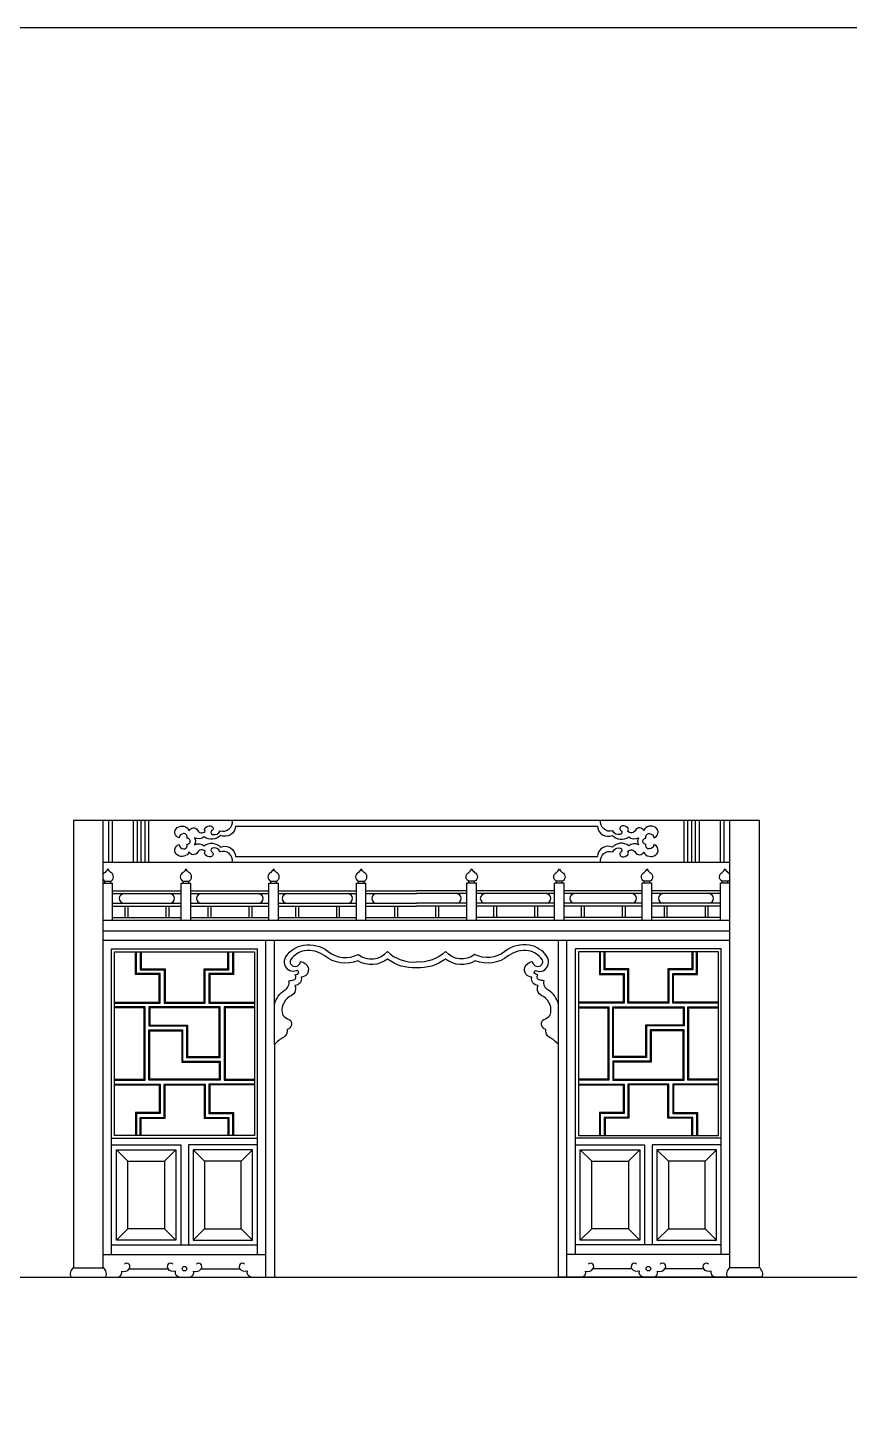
# Model space of a CAD drawing. Extents: x -66030 to 95157, y -13132 to 45879.
# Drawn here: x 12142 to 16455, y 38621 to 45879 of the extents above; entities that cross this region are included whole.
import ezdxf

# ---------------------------------------------------------------- set-up
doc = ezdxf.new("R2010")
doc.units = 0
doc.header["$LTSCALE"] = 100
doc.header["$MEASUREMENT"] = 0
for name, color, linetype in [('3', 11, 'CONTINUOUS'), ('4', 121, 'CONTINUOUS'), ('7', 105, 'CONTINUOUS')]:
    doc.layers.add(name, color=color, linetype=linetype)

msp = doc.modelspace()

# ---------------------------------------------------------------- linework, layer by layer
at = {"layer": '3', "linetype": 'ByBlock'}
for p, q in [((12567.6, 41495.2), (12567.6, 41715.2)), ((12717.6, 41495.2), (12717.6, 41715.2)), ((12737.6, 41495.2), (12737.6, 41715.2)), ((12757.6, 41495.2), (12757.6, 41715.2)), ((13232.2, 41685.2), (15133.1, 41685.2)), ((15607.6, 41495.2), (15607.6, 41715.2)), ((15627.6, 41495.2), (15627.6, 41715.2)), ((15647.6, 41495.2), (15647.6, 41715.2)), ((15797.6, 41495.2), (15797.6, 41715.2)), ((13232.2, 41525.2), (15133.1, 41525.2)), ((12547.6, 41395.2), (12577.6, 41395.2)), ((12547.6, 41385.2), (12577.6, 41385.2)), ((12957.6, 41395.2), (12987.6, 41395.2)), ((12957.6, 41385.2), (12987.6, 41385.2)), ((13417.6, 41395.2), (13447.6, 41395.2)), ((13417.6, 41385.2), (13447.6, 41385.2)), ((13877.6, 41395.2), (13907.6, 41395.2)), ((13877.6, 41385.2), (13907.6, 41385.2)), ((14487.6, 41395.2), (14457.6, 41395.2)), ((14487.6, 41385.2), (14457.6, 41385.2)), ((14947.6, 41395.2), (14917.6, 41395.2)), ((14947.6, 41385.2), (14917.6, 41385.2)), ((15407.6, 41395.2), (15377.6, 41395.2)), ((15407.6, 41385.2), (15377.6, 41385.2)), ((15817.6, 41395.2), (15787.6, 41395.2)), ((15817.6, 41385.2), (15787.6, 41385.2)), ((12587.6, 41330.2), (12947.6, 41330.2)), ((12997.6, 41330.2), (13407.6, 41330.2)), ((13457.6, 41330.2), (13867.6, 41330.2)), ((13917.6, 41330.2), (14182.6, 41330.2)), ((14447.6, 41330.2), (14182.6, 41330.2)), ((14907.6, 41330.2), (14497.6, 41330.2)), ((15367.6, 41330.2), (14957.6, 41330.2)), ((15777.6, 41330.2), (15417.6, 41330.2)), ((12587.6, 41280.2), (12947.6, 41280.2)), ((12587.6, 41265.2), (12947.6, 41265.2)), ((12652.6, 41265.2), (12652.6, 41205.2)), ((12667.6, 41265.2), (12667.6, 41205.2)), ((12867.6, 41265.2), (12867.6, 41205.2)), ((12882.6, 41265.2), (12882.6, 41205.2)), ((12997.6, 41280.2), (13407.6, 41280.2)), ((12997.6, 41265.2), (13407.6, 41265.2)), ((13087.6, 41265.2), (13087.6, 41205.2)), ((13102.6, 41265.2), (13102.6, 41205.2)), ((13302.6, 41265.2), (13302.6, 41205.2)), ((13317.6, 41265.2), (13317.6, 41205.2)), ((13457.6, 41280.2), (13867.6, 41280.2)), ((13457.6, 41265.2), (13867.6, 41265.2)), ((13547.6, 41265.2), (13547.6, 41205.2)), ((13562.6, 41265.2), (13562.6, 41205.2)), ((13762.6, 41265.2), (13762.6, 41205.2)), ((13777.6, 41265.2), (13777.6, 41205.2)), ((13917.6, 41280.2), (14182.6, 41280.2)), ((13917.6, 41265.2), (14182.6, 41265.2)), ((14067.6, 41265.2), (14067.6, 41205.2)), ((14082.6, 41265.2), (14082.6, 41205.2)), ((14447.6, 41280.2), (14182.6, 41280.2)), ((14447.6, 41265.2), (14182.6, 41265.2)), ((14282.6, 41265.2), (14282.6, 41205.2)), ((14297.6, 41265.2), (14297.6, 41205.2)), ((14907.6, 41280.2), (14497.6, 41280.2)), ((14907.6, 41265.2), (14497.6, 41265.2)), ((14587.6, 41265.2), (14587.6, 41205.2)), ((14602.6, 41265.2), (14602.6, 41205.2)), ((14802.6, 41265.2), (14802.6, 41205.2)), ((14817.6, 41265.2), (14817.6, 41205.2)), ((15367.6, 41280.2), (14957.6, 41280.2)), ((15367.6, 41265.2), (14957.6, 41265.2)), ((15047.6, 41265.2), (15047.6, 41205.2)), ((15062.6, 41265.2), (15062.6, 41205.2)), ((15262.6, 41265.2), (15262.6, 41205.2)), ((15277.6, 41265.2), (15277.6, 41205.2)), ((15777.6, 41280.2), (15417.6, 41280.2)), ((15777.6, 41265.2), (15417.6, 41265.2)), ((15482.6, 41265.2), (15482.6, 41205.2)), ((15497.6, 41265.2), (15497.6, 41205.2)), ((15697.6, 41265.2), (15697.6, 41205.2)), ((15712.6, 41265.2), (15712.6, 41205.2)), ((12587.6, 41205.2), (12947.6, 41205.2)), ((12997.6, 41205.2), (13407.6, 41205.2)), ((13457.6, 41205.2), (13867.6, 41205.2)), ((13917.6, 41205.2), (14447.6, 41205.2)), ((14907.6, 41205.2), (14497.6, 41205.2)), ((15367.6, 41205.2), (14957.6, 41205.2)), ((15777.6, 41205.2), (15417.6, 41205.2)), ((12667.6, 39925.2), (12607.6, 39985.2)), ((12860.1, 39925.2), (12920.1, 39985.2)), ((13070.1, 39925.2), (13010.1, 39985.2)), ((13262.6, 39925.2), (13322.6, 39985.2)), ((15102.6, 39925.2), (15042.6, 39985.2)), ((15295.1, 39925.2), (15355.1, 39985.2)), ((15505.1, 39925.2), (15445.1, 39985.2)), ((15697.6, 39925.2), (15757.6, 39985.2)), ((12667.6, 39570.2), (12607.6, 39510.2)), ((12860.1, 39570.2), (12920.1, 39510.2)), ((13070.1, 39570.2), (13010.1, 39510.2)), ((13262.6, 39570.2), (13322.6, 39510.2)), ((15102.6, 39570.2), (15042.6, 39510.2)), ((15295.1, 39570.2), (15355.1, 39510.2)), ((15505.1, 39570.2), (15445.1, 39510.2)), ((15697.6, 39570.2), (15757.6, 39510.2))]:
    msp.add_line(p, q, dxfattribs=at)
at = {"layer": '3', "color": 2}
msp.add_line((-66009.4, 39315.3), (95156.9, 39315.3), dxfattribs=at)
msp.add_lwpolyline([(95156.9, -13132.3), (-66009.4, -13132.3), (-66009.4, 45878.9), (95156.9, 45878.9)], close=True, dxfattribs=at)
at = {"layer": '3', "linetype": 'ByBlock'}
for points in [[(13232.2, 41685.2, -0.530577), (13153.7, 41635.9, -0.386716), (13068.8, 41628.6, -0.281392), (13017, 41623.3, -0.337547), (13017, 41587.1, -0.281392), (13068.8, 41581.8, -0.386716), (13153.7, 41574.4, -0.530577), (13232.2, 41525.2)], [(15133.1, 41685.2, 0.530577), (15211.5, 41635.9, 0.386716), (15296.5, 41628.6, 0.281392), (15348.3, 41623.3, 0.337547), (15348.3, 41587.1, 0.281392), (15296.5, 41581.8, 0.386716), (15211.5, 41574.4, 0.530577), (15133.1, 41525.2)], [(15133.1, 41685.2, 0.530577), (15211.5, 41635.9, 0.386716), (15296.5, 41628.6, 0.281392), (15348.3, 41623.3, 0.337547), (15348.3, 41587.1, 0.281392), (15296.5, 41581.8, 0.386716), (15211.5, 41574.4, 0.530577), (15133.1, 41525.2)], [(15149.3, 41495.2, -0.550313), (15212.6, 41550.4, -0.333095), (15253.3, 41569.8, -0.649033), (15255, 41547.7, 0.704824), (15263.4, 41524.4, 0.229544), (15291.3, 41534.3, 0.370549), (15291.8, 41553, -0.495766), (15332.1, 41546.9, 0.636481), (15375.4, 41549.5, 0.479052), (15438.6, 41533.5, 0.622299), (15428.3, 41587.6, -0.359525), (15405.9, 41564.7, -0.563076), (15387.3, 41589.1, -1.026647), (15387.3, 41621.3, -0.563076), (15405.9, 41645.7, -0.359525), (15428.3, 41622.8, 0.622299), (15438.6, 41676.9, 0.479052), (15375.4, 41660.9, 0.636481), (15332.1, 41663.5, -0.495766), (15291.8, 41657.3, 0.370549), (15291.3, 41676.1, 0.229544), (15263.4, 41686, 0.704824), (15255, 41662.7, -0.649033), (15253.3, 41640.5, -0.333095), (15212.6, 41660, -0.550313), (15149.3, 41715.2)], [(13437.6, 40750.1, -0.190845), (13490.4, 40822.9, 0.33528), (13512.7, 40872.4, -0.000001), (13538.5, 40876.9, 0.500701), (13546, 40904.4, 0.335773), (13564.3, 40915.6, 0.558424), (13553.2, 40925.5, -0.178301), (13518.5, 40924.6, -0.451556), (13498.6, 41000.6, -0.203819), (13588.9, 41059.3, -0.213125), (13719.3, 41026.5, 0.292385), (13877.7, 41011, 0.410127), (14029.9, 41026.9, 0.217669), (14182.6, 40971.3)], [(14927.6, 40750.1, 0.190845), (14874.9, 40822.9, -0.33528), (14852.6, 40872.4, 0.000001), (14826.8, 40876.9, -0.500701), (14819.3, 40904.4, -0.335773), (14801, 40915.6, -0.558424), (14812.1, 40925.5, 0.178301), (14846.8, 40924.6, 0.451556), (14866.7, 41000.6, 0.203819), (14776.3, 41059.3, 0.213125), (14646, 41026.5, -0.292385), (14487.6, 41011, -0.410127), (14335.3, 41026.9, -0.217669), (14182.6, 40971.3)]]:
    msp.add_lwpolyline(points, format="xyb", dxfattribs=at)
for points in [[(12597.6, 41025.2), (13332.6, 41025.2), (13332.6, 40060.2), (12597.6, 40060.2)], [(15767.6, 41025.2), (15032.6, 41025.2), (15032.6, 40060.2), (15767.6, 40060.2)], [(12975.1, 40635.2), (12975.1, 40470.2), (13152.6, 40470.2), (13152.6, 40735.2), (12777.6, 40735.2), (12777.6, 40635.2)], [(12980.1, 40640.2), (12980.1, 40475.2), (13147.6, 40475.2), (13147.6, 40730.2), (12782.6, 40730.2), (12782.6, 40640.2)], [(15390.1, 40635.2), (15390.1, 40470.2), (15212.6, 40470.2), (15212.6, 40735.2), (15587.6, 40735.2), (15587.6, 40635.2)], [(15385.1, 40640.2), (15385.1, 40475.2), (15217.6, 40475.2), (15217.6, 40730.2), (15582.6, 40730.2), (15582.6, 40640.2)], [(13152.6, 40450.2), (13152.6, 40350.2), (12777.6, 40350.2), (12777.6, 40615.2), (12955.1, 40615.2), (12955.1, 40450.2)], [(13147.6, 40445.2), (13147.6, 40355.2), (12782.6, 40355.2), (12782.6, 40610.2), (12950.1, 40610.2), (12950.1, 40445.2)], [(15212.6, 40450.2), (15212.6, 40350.2), (15587.6, 40350.2), (15587.6, 40615.2), (15410.1, 40615.2), (15410.1, 40450.2)], [(15217.6, 40445.2), (15217.6, 40355.2), (15582.6, 40355.2), (15582.6, 40610.2), (15415.1, 40610.2), (15415.1, 40445.2)], [(12607.6, 39985.2), (12920.1, 39985.2), (12920.1, 39510.2), (12607.6, 39510.2)], [(13322.6, 39985.2), (13010.1, 39985.2), (13010.1, 39510.2), (13322.6, 39510.2)], [(15042.6, 39985.2), (15355.1, 39985.2), (15355.1, 39510.2), (15042.6, 39510.2)], [(15757.6, 39985.2), (15445.1, 39985.2), (15445.1, 39510.2), (15757.6, 39510.2)]]:
    msp.add_lwpolyline(points, close=True, dxfattribs=at)
for points in [[(12597.6, 40760.2), (12832.6, 40760.2), (12832.6, 40905.2), (12707.6, 40905.2), (12707.6, 41025.2)], [(12597.6, 40755.2), (12837.6, 40755.2), (12837.6, 40910.2), (12712.6, 40910.2), (12712.6, 41025.2)], [(12732.6, 41025.2), (12732.6, 40930.2), (12857.6, 40930.2), (12857.6, 40755.2), (13072.6, 40755.2), (13072.6, 40930.2), (13197.6, 40930.2), (13197.6, 41025.2)], [(12737.6, 41025.2), (12737.6, 40935.2), (12862.6, 40935.2), (12862.6, 40760.2), (13067.6, 40760.2), (13067.6, 40935.2), (13192.6, 40935.2), (13192.6, 41025.2)], [(13217.6, 41025.2), (13217.6, 40910.2), (13092.6, 40910.2), (13092.6, 40755.2), (13332.6, 40755.2)], [(13222.6, 41025.2), (13222.6, 40905.2), (13097.6, 40905.2), (13097.6, 40760.2), (13332.6, 40760.2)], [(15147.6, 41025.2), (15147.6, 40910.2), (15272.6, 40910.2), (15272.6, 40755.2), (15032.6, 40755.2)], [(15142.6, 41025.2), (15142.6, 40905.2), (15267.6, 40905.2), (15267.6, 40760.2), (15032.6, 40760.2)], [(15632.6, 41025.2), (15632.6, 40930.2), (15507.6, 40930.2), (15507.6, 40755.2), (15292.6, 40755.2), (15292.6, 40930.2), (15167.6, 40930.2), (15167.6, 41025.2)], [(15627.6, 41025.2), (15627.6, 40935.2), (15502.6, 40935.2), (15502.6, 40760.2), (15297.6, 40760.2), (15297.6, 40935.2), (15172.6, 40935.2), (15172.6, 41025.2)], [(15767.6, 40755.2), (15527.6, 40755.2), (15527.6, 40910.2), (15652.6, 40910.2), (15652.6, 41025.2)], [(15767.6, 40760.2), (15532.6, 40760.2), (15532.6, 40905.2), (15657.6, 40905.2), (15657.6, 41025.2)], [(12597.6, 40350.2), (12757.6, 40350.2), (12757.6, 40735.2), (12597.6, 40735.2)], [(12597.6, 40355.2), (12752.6, 40355.2), (12752.6, 40730.2), (12597.6, 40730.2)], [(13332.6, 40735.2), (13172.6, 40735.2), (13172.6, 40350.2), (13332.6, 40350.2)], [(13332.6, 40730.2), (13177.6, 40730.2), (13177.6, 40355.2), (13332.6, 40355.2)], [(15032.6, 40735.2), (15192.6, 40735.2), (15192.6, 40350.2), (15032.6, 40350.2)], [(15032.6, 40730.2), (15187.6, 40730.2), (15187.6, 40355.2), (15032.6, 40355.2)], [(15767.6, 40350.2), (15607.6, 40350.2), (15607.6, 40735.2), (15767.6, 40735.2)], [(15767.6, 40355.2), (15612.6, 40355.2), (15612.6, 40730.2), (15767.6, 40730.2)], [(12597.6, 40330.2), (12837.6, 40330.2), (12837.6, 40175.2), (12712.6, 40175.2), (12712.6, 40060.2)], [(12597.6, 40325.2), (12832.6, 40325.2), (12832.6, 40180.2), (12707.6, 40180.2), (12707.6, 40060.2)], [(12732.6, 40060.2), (12732.6, 40155.2), (12857.6, 40155.2), (12857.6, 40330.2), (13072.6, 40330.2), (13072.6, 40155.2), (13197.6, 40155.2), (13197.6, 40060.2)], [(12737.6, 40060.2), (12737.6, 40150.2), (12862.6, 40150.2), (12862.6, 40325.2), (13067.6, 40325.2), (13067.6, 40150.2), (13192.6, 40150.2), (13192.6, 40060.2)], [(13332.6, 40330.2), (13092.6, 40330.2), (13092.6, 40175.2), (13217.6, 40175.2), (13217.6, 40060.2)], [(13332.6, 40325.2), (13097.6, 40325.2), (13097.6, 40180.2), (13222.6, 40180.2), (13222.6, 40060.2)], [(15032.6, 40330.2), (15272.6, 40330.2), (15272.6, 40175.2), (15147.6, 40175.2), (15147.6, 40060.2)], [(15032.6, 40325.2), (15267.6, 40325.2), (15267.6, 40180.2), (15142.6, 40180.2), (15142.6, 40060.2)], [(15632.6, 40060.2), (15632.6, 40155.2), (15507.6, 40155.2), (15507.6, 40330.2), (15292.6, 40330.2), (15292.6, 40155.2), (15167.6, 40155.2), (15167.6, 40060.2)], [(15627.6, 40060.2), (15627.6, 40150.2), (15502.6, 40150.2), (15502.6, 40325.2), (15297.6, 40325.2), (15297.6, 40150.2), (15172.6, 40150.2), (15172.6, 40060.2)], [(15767.6, 40330.2), (15527.6, 40330.2), (15527.6, 40175.2), (15652.6, 40175.2), (15652.6, 40060.2)], [(15767.6, 40325.2), (15532.6, 40325.2), (15532.6, 40180.2), (15657.6, 40180.2), (15657.6, 40060.2)]]:
    msp.add_lwpolyline(points, dxfattribs=at)
at = {"layer": '4', "linetype": 'ByBlock'}
for p, q in [((12368.4, 39315.2), (13437.6, 39315.2)), ((15996.9, 39315.2), (14927.6, 39315.2))]:
    msp.add_line(p, q, dxfattribs=at)
msp.add_lwpolyline([(15982.6, 39365.2), (15982.6, 41715.2), (12382.6, 41715.2), (12382.6, 39365.2)], dxfattribs=at)
msp.add_lwpolyline([(14927.6, 39315.2), (14927.6, 40538.3, 0.078775), (14880.7, 40575.4, -0.325457), (14861.3, 40616.6, -0.635292), (14850.5, 40669.8, 0.151168), (14884.4, 40691.8, 0.346145), (14849.1, 40789.3, -0.448687), (14820.9, 40848, -0.479254), (14787.5, 40891.2, -0.491443), (14751.6, 40941.7, -0.298862), (14790.7, 40974.3, 0.520666), (14833.3, 40951.4, 0.451556), (14841.8, 40983.9, 0.203819), (14771.2, 41029.7, 0.213125), (14664.5, 41002.9, -0.264476), (14490.8, 40976.8, -0.30895), (14334.2, 40986.4, -0.18114), (14182.6, 40941.2, -0.18114), (14031, 40986.4, -0.30895), (13874.5, 40976.8, -0.264476), (13700.8, 41002.9, 0.213125), (13594.1, 41029.7, 0.203819), (13523.5, 40983.9, 0.451556), (13532, 40951.4, 0.520666), (13574.5, 40974.3, -0.298862), (13613.7, 40941.7, -0.491443), (13577.8, 40891.2, -0.479254), (13544.3, 40848, -0.448687), (13516.2, 40789.3, 0.346145), (13480.9, 40691.8, 0.151168), (13514.8, 40669.8, -0.635292), (13504, 40616.6, -0.325457), (13484.5, 40575.4, 0.078775), (13437.6, 40538.3), (13437.6, 39315.2)], format="xyb", dxfattribs=at)
for centre, start, end in [((12406.2, 39331.3), 124.95039, 203.09087), ((15959.1, 39331.3), 336.90913, 55.04961)]:
    msp.add_arc(centre, 41.2, start, end, dxfattribs=at)
at = {"layer": '7', "linetype": 'ByBlock'}
for p, q in [((12537.6, 39365.2), (12537.6, 41715.2)), ((12587.6, 41495.2), (12587.6, 41715.2)), ((12697.6, 41495.2), (12697.6, 41715.2)), ((12777.6, 41495.2), (12777.6, 41715.2)), ((15587.6, 41495.2), (15587.6, 41715.2)), ((15667.6, 41495.2), (15667.6, 41715.2)), ((15777.6, 41495.2), (15777.6, 41715.2)), ((15827.6, 39365.2), (15827.6, 41715.2)), ((12537.6, 41495.2), (15827.6, 41495.2)), ((12537.6, 41385.2), (12547.6, 41385.2)), ((12547.6, 41385.2), (12547.6, 41395.2)), ((12577.6, 41385.2), (12577.6, 41395.2)), ((12577.6, 41385.2), (12587.6, 41385.2)), ((12587.6, 41190.2), (12587.6, 41385.2)), ((12947.6, 41190.2), (12947.6, 41385.2)), ((12947.6, 41385.2), (12957.6, 41385.2)), ((12957.6, 41385.2), (12957.6, 41395.2)), ((12987.6, 41385.2), (12987.6, 41395.2)), ((12987.6, 41385.2), (12997.6, 41385.2)), ((12997.6, 41190.2), (12997.6, 41385.2)), ((13407.6, 41190.2), (13407.6, 41385.2)), ((13407.6, 41385.2), (13417.6, 41385.2)), ((13417.6, 41385.2), (13417.6, 41395.2)), ((13447.6, 41385.2), (13447.6, 41395.2)), ((13447.6, 41385.2), (13457.6, 41385.2)), ((13457.6, 41190.2), (13457.6, 41385.2)), ((13867.6, 41190.2), (13867.6, 41385.2)), ((13867.6, 41385.2), (13877.6, 41385.2)), ((13877.6, 41385.2), (13877.6, 41395.2)), ((13907.6, 41385.2), (13907.6, 41395.2)), ((13907.6, 41385.2), (13917.6, 41385.2)), ((13917.6, 41190.2), (13917.6, 41385.2)), ((14447.6, 41190.2), (14447.6, 41385.2)), ((14457.6, 41385.2), (14447.6, 41385.2)), ((14457.6, 41385.2), (14457.6, 41395.2)), ((14487.6, 41385.2), (14487.6, 41395.2)), ((14497.6, 41385.2), (14487.6, 41385.2)), ((14497.6, 41190.2), (14497.6, 41385.2)), ((14907.6, 41190.2), (14907.6, 41385.2)), ((14917.6, 41385.2), (14907.6, 41385.2)), ((14917.6, 41385.2), (14917.6, 41395.2)), ((14947.6, 41385.2), (14947.6, 41395.2)), ((14957.6, 41385.2), (14947.6, 41385.2)), ((14957.6, 41190.2), (14957.6, 41385.2)), ((15367.6, 41190.2), (15367.6, 41385.2)), ((15377.6, 41385.2), (15367.6, 41385.2)), ((15377.6, 41385.2), (15377.6, 41395.2)), ((15407.6, 41385.2), (15407.6, 41395.2)), ((15417.6, 41385.2), (15407.6, 41385.2)), ((15417.6, 41190.2), (15417.6, 41385.2)), ((15777.6, 41190.2), (15777.6, 41385.2)), ((15787.6, 41385.2), (15777.6, 41385.2)), ((15787.6, 41385.2), (15787.6, 41395.2)), ((15817.6, 41385.2), (15817.6, 41395.2)), ((15827.6, 41385.2), (15817.6, 41385.2)), ((12587.6, 41345.2), (12947.6, 41345.2)), ((12997.6, 41345.2), (13407.6, 41345.2)), ((13457.6, 41345.2), (13867.6, 41345.2)), ((13917.6, 41345.2), (14182.6, 41345.2)), ((14447.6, 41345.2), (14182.6, 41345.2)), ((14907.6, 41345.2), (14497.6, 41345.2)), ((15367.6, 41345.2), (14957.6, 41345.2)), ((15777.6, 41345.2), (15417.6, 41345.2)), ((12537.6, 41190.2), (15827.6, 41190.2)), ((12537.6, 41135.2), (15827.6, 41135.2)), ((12537.6, 41085.2), (15827.6, 41085.2)), ((13392.6, 39315.2), (13392.6, 41085.2)), ((13437.6, 40538.3), (13437.6, 41085.2)), ((14927.6, 40538.3), (14927.6, 41085.2)), ((14972.6, 39315.2), (14972.6, 41085.2)), ((12582.6, 39435.2), (12582.6, 41040.2)), ((12582.6, 41040.2), (13347.6, 41040.2)), ((13347.6, 39435.2), (13347.6, 41040.2)), ((15017.6, 39435.2), (15017.6, 41040.2)), ((15782.6, 41040.2), (15017.6, 41040.2)), ((15782.6, 39435.2), (15782.6, 41040.2)), ((12582.6, 40045.2), (13347.6, 40045.2)), ((15782.6, 40045.2), (15017.6, 40045.2)), ((12582.6, 39485.2), (13347.6, 39485.2)), ((15782.6, 39485.2), (15017.6, 39485.2)), ((12537.6, 39435.2), (13392.6, 39435.2)), ((15827.6, 39435.2), (14972.6, 39435.2)), ((12382.6, 39365.2), (12537.6, 39365.2)), ((12674.1, 39360.2), (12878.6, 39360.2)), ((13051.6, 39360.2), (13256.1, 39360.2)), ((15313.6, 39360.2), (15109.1, 39360.2)), ((15691.1, 39360.2), (15486.6, 39360.2)), ((15982.6, 39365.2), (15827.6, 39365.2))]:
    msp.add_line(p, q, dxfattribs=at)
for points in [[(13216, 41495.2, 0.550313), (13152.7, 41550.4, 0.333095), (13112, 41569.8, 0.649033), (13110.2, 41547.7, -0.704824), (13101.9, 41524.4, -0.229544), (13073.9, 41534.3, -0.370549), (13073.4, 41553, 0.495766), (13033.2, 41546.9, -0.636481), (12989.8, 41549.5, -0.479052), (12926.7, 41533.5, -0.622299), (12936.9, 41587.6, 0.359525), (12959.4, 41564.7, 0.563076), (12978, 41589.1, 1.026647), (12978, 41621.3, 0.563076), (12959.4, 41645.7, 0.359525), (12936.9, 41622.8, -0.622299), (12926.7, 41676.9, -0.479052), (12989.8, 41660.9, -0.636481), (13033.2, 41663.5, 0.495766), (13073.4, 41657.3, -0.370549), (13073.9, 41676.1, -0.229544), (13101.9, 41686, -0.704824), (13110.2, 41662.7, 0.649033), (13112, 41640.5, 0.333095), (13152.7, 41660, 0.550313), (13216, 41715.2)], [(15149.3, 41495.2, -0.550313), (15212.6, 41550.4, -0.333095), (15253.3, 41569.8, -0.649033), (15255, 41547.7, 0.704824), (15263.4, 41524.4, 0.229544), (15291.3, 41534.3, 0.370549), (15291.8, 41553, -0.495766), (15332.1, 41546.9, 0.636481), (15375.4, 41549.5, 0.479052), (15438.6, 41533.5, 0.622299), (15428.3, 41587.6, -0.359525), (15405.9, 41564.7, -0.563076), (15387.3, 41589.1, -1.026647), (15387.3, 41621.3, -0.563076), (15405.9, 41645.7, -0.359525), (15428.3, 41622.8, 0.622299), (15438.6, 41676.9, 0.479052), (15375.4, 41660.9, 0.636481), (15332.1, 41663.5, -0.495766), (15291.8, 41657.3, 0.370549), (15291.3, 41676.1, 0.229544), (15263.4, 41686, 0.704824), (15255, 41662.7, -0.649033), (15253.3, 41640.5, -0.333095), (15212.6, 41660, -0.550313), (15149.3, 41715.2)], [(12577.6, 41395.2, 0.628157), (12577.4, 41442.1, -0.121172), (12562.6, 41460.7, -0.121172), (12547.9, 41442.1, 0.131503), (12537.6, 41433.4, 0.131503)], [(12987.6, 41395.2, 0.628157), (12987.4, 41442.1, -0.121172), (12972.6, 41460.7, -0.121172), (12957.9, 41442.1, 0.628157), (12957.6, 41395.2)], [(13447.6, 41395.2, 0.628157), (13447.4, 41442.1, -0.121172), (13432.6, 41460.7, -0.121172), (13417.9, 41442.1, 0.628157), (13417.6, 41395.2)], [(13907.6, 41395.2, 0.628157), (13907.4, 41442.1, -0.121172), (13892.6, 41460.7, -0.121172), (13877.9, 41442.1, 0.628157), (13877.6, 41395.2)], [(14457.6, 41395.2, -0.628157), (14457.9, 41442.1, 0.121172), (14472.6, 41460.7, 0.121172), (14487.4, 41442.1, -0.628157), (14487.6, 41395.2)], [(14917.6, 41395.2, -0.628157), (14917.9, 41442.1, 0.121172), (14932.6, 41460.7, 0.121172), (14947.4, 41442.1, -0.628157), (14947.6, 41395.2)], [(15377.6, 41395.2, -0.628157), (15377.9, 41442.1, 0.121172), (15392.6, 41460.7, 0.121172), (15407.4, 41442.1, -0.628157), (15407.6, 41395.2)], [(15787.6, 41395.2, -0.628157), (15787.9, 41442.1, 0.121172), (15802.6, 41460.7, 0.121172), (15817.4, 41442.1, -0.131503), (15827.6, 41433.4, -0.131503)], [(12537.6, 41403.8, 0.128667), (12547.6, 41395.2)], [(15827.6, 41403.8, -0.128667), (15817.6, 41395.2)], [(12617.3, 39315.2, 0.402307), (12635.2, 39348.1, 0.392758), (12674.1, 39360.2, 0.392758)], [(12935.5, 39315.2, -0.402307), (12917.6, 39348.1, -0.392758), (12878.6, 39360.2, -0.392758)], [(12994.8, 39315.2, 0.402307), (13012.7, 39348.1, 0.392758), (13051.6, 39360.2, 0.392758)], [(13313, 39315.2, -0.402307), (13295.1, 39348.1, -0.392758), (13256.1, 39360.2, -0.392758)], [(15052.3, 39315.2, 0.402307), (15070.2, 39348.1, 0.392758), (15109.1, 39360.2, 0.392758)], [(15370.5, 39315.2, -0.402307), (15352.6, 39348.1, -0.392758), (15313.6, 39360.2, -0.392758)], [(15429.8, 39315.2, 0.402307), (15447.7, 39348.1, 0.392758), (15486.6, 39360.2, 0.392758)], [(15748, 39315.2, -0.402307), (15730.1, 39348.1, -0.392758), (15691.1, 39360.2, -0.392758)]]:
    msp.add_lwpolyline(points, format="xyb", dxfattribs=at)
for points in [[(12582.6, 40010.2), (12945.1, 40010.2), (12945.1, 39485.2)], [(13347.6, 40010.2), (12985.1, 40010.2), (12985.1, 39485.2)], [(15017.6, 40010.2), (15380.1, 40010.2), (15380.1, 39485.2)], [(15782.6, 40010.2), (15420.1, 40010.2), (15420.1, 39485.2)]]:
    msp.add_lwpolyline(points, dxfattribs=at)
for points in [[(12667.6, 39925.2), (12860.1, 39925.2), (12860.1, 39570.2), (12667.6, 39570.2)], [(13262.6, 39925.2), (13070.1, 39925.2), (13070.1, 39570.2), (13262.6, 39570.2)], [(15102.6, 39925.2), (15295.1, 39925.2), (15295.1, 39570.2), (15102.6, 39570.2)], [(15697.6, 39925.2), (15505.1, 39925.2), (15505.1, 39570.2), (15697.6, 39570.2)]]:
    msp.add_lwpolyline(points, close=True, dxfattribs=at)
for centre in [(12965.1, 39360.2), (15400.1, 39360.2)]:
    msp.add_circle(centre, 12, dxfattribs=at)
for centre, radius, start, end in [((12647.6, 41305.2), 25, 90, 270), ((12887.6, 41305.2), 25, 270, 90), ((13052.6, 41305.2), 25, 90, 270), ((13352.6, 41305.2), 25, 270, 90), ((13502.6, 41305.2), 25, 90, 270), ((13822.6, 41305.2), 25, 270, 90), ((13972.6, 41305.2), 25, 90, 270), ((14392.6, 41305.2), 25, 270, 90), ((14542.6, 41305.2), 25, 90, 270), ((14862.6, 41305.2), 25, 270, 90), ((15012.6, 41305.2), 25, 90, 270), ((15312.6, 41305.2), 25, 270, 90), ((15477.6, 41305.2), 25, 90, 270), ((15717.6, 41305.2), 25, 270, 90), ((12514.1, 39331.3), 41.2, 336.90913, 55.04961), ((12661.7, 39371.8), 17, 316.93132, 135.54057), ((12891.1, 39371.8), 17, 44.45943, 223.06868), ((13039.2, 39371.8), 17, 316.93132, 135.54057), ((13268.5, 39371.8), 17, 44.45943, 223.06868), ((15096.7, 39371.8), 17, 316.93132, 135.54057), ((15326.1, 39371.8), 17, 44.45943, 223.06868), ((15474.2, 39371.8), 17, 316.93132, 135.54057), ((15703.5, 39371.8), 17, 44.45943, 223.06868), ((15851.2, 39331.3), 41.2, 124.95039, 203.09087)]:
    msp.add_arc(centre, radius, start, end, dxfattribs=at)

doc.saveas('drawing.dxf')
